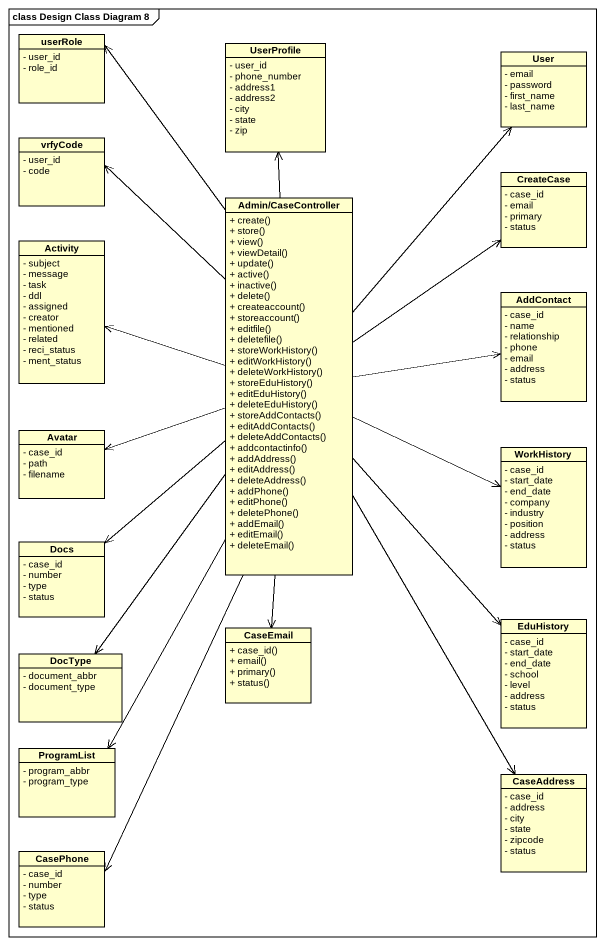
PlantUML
@startuml
mainframe class Design Class Diagram 8
hide circle
hide empty members
skinparam classAttributeIconSize 0
class userRole {
  - user_id
  - role_id
}
class UserProfile {
  - user_id
  - phone_number
  - address1
  - address2
  - city
  - state
  - zip
}
class User {
  - email
  - password
  - first_name
  - last_name
}
class vrfyCode {
  - user_id
  - code
}
class CreateCase {
  - case_id
  - email
  - primary
  - status
}
class "Admin/CaseController" as Admin_CaseController {
  + create()
  + store()
  + view()
  + viewDetail()
  + update()
  + active()
  + inactive()
  + delete()
  + createaccount()
  + storeaccount()
  + editfile()
  + deletefile()
  + storeWorkHistory()
  + editWorkHistory()
  + deleteWorkHistory()
  + storeEduHistory()
  + editEduHistory()
  + deleteEduHistory()
  + storeAddContacts()
  + editAddContacts()
  + deleteAddContacts()
  + addcontactinfo()
  + addAddress()
  + editAddress()
  + deleteAddress()
  + addPhone()
  + editPhone()
  + deletePhone()
  + addEmail()
  + editEmail()
  + deleteEmail()
}
class Activity {
  - subject
  - message
  - task
  - ddl
  - assigned
  - creator
  - mentioned
  - related
  - reci_status
  - ment_status
}
class AddContact {
  - case_id
  - name
  - relationship
  - phone
  - email
  - address
  - status
}
class Avatar {
  - case_id
  - path
  - filename
}
class WorkHistory {
  - case_id
  - start_date
  - end_date
  - company
  - industry
  - position
  - address
  - status
}
class Docs {
  - case_id
  - number
  - type
  - status
}
class CaseEmail {
  + case_id()
  + email()
  + primary()
  + status()
}
class EduHistory {
  - case_id
  - start_date
  - end_date
  - school
  - level
  - address
  - status
}
class DocType {
  - document_abbr
  - document_type
}
class ProgramList {
  - program_abbr
  - program_type
}
class CaseAddress {
  - case_id
  - address
  - city
  - state
  - zipcode
  - status
}
class CasePhone {
  - case_id
  - number
  - type
  - status
}
Admin_CaseController -up-> userRole
Admin_CaseController -up-> UserProfile
Admin_CaseController -up-> User
Admin_CaseController -up-> vrfyCode
Admin_CaseController -up-> CreateCase
Admin_CaseController -left-> Activity
Admin_CaseController -right-> AddContact
Admin_CaseController -left-> Avatar
Admin_CaseController -right-> WorkHistory
Admin_CaseController --> Docs
Admin_CaseController --> CaseEmail
Admin_CaseController --> EduHistory
Admin_CaseController --> DocType
Admin_CaseController --> ProgramList
Admin_CaseController --> CaseAddress
Admin_CaseController --> CasePhone
@enduml
